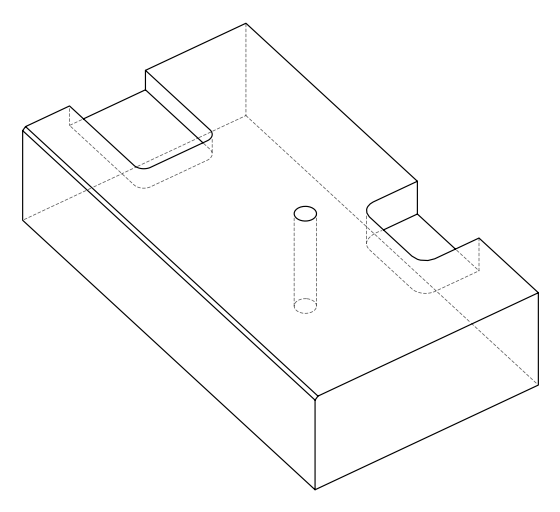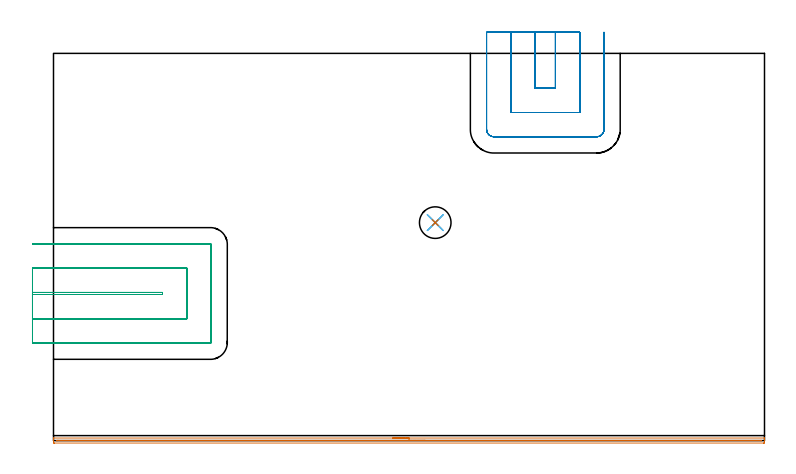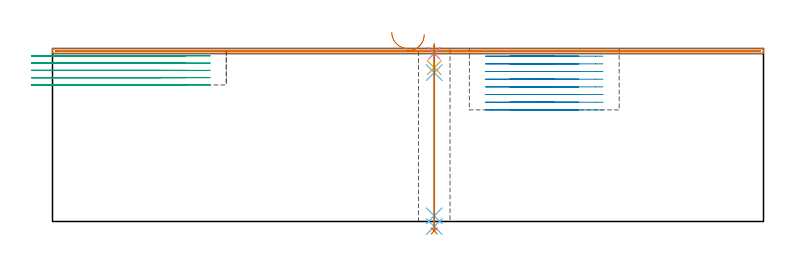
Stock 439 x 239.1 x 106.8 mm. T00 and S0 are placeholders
(PLAN: 7 operations, 5 tool changes, 26.1 min)
(1 AREA_MILL | FG_CHAMFER_SURFACE | UGT0205_001 | 7.16 min | 2109 mm3)
(2 MILL_SLOT | SLOT_PARTIAL_RECTANGULAR | UGT0201_094 | Follow Part, ap 5, ae 75% | 9.77 min | 212162 mm3)
(3 MILL_SLOT_1 | SLOT_PARTIAL_RECTANGULAR_1 | UGT0201_094 | Follow Part, ap 5, ae 75% | 8.1 min | 195248 mm3)
(4 SPOT_DRILL | STEP1HOLE | NXT0321_9005460120000 | 0.05 min | 185 mm3)
(5 DRILL_BLIND_HOLE_INTO_CENTER | STEP1HOLE | UGT0301_198 | 0.06 min | 385 mm3)
(6 GUN_DRILL_THROUGH_HOLE | STEP1HOLE | UGT0307_003 | 0.53 min | 3655 mm3)
(7 SPADE_DRILL_TO_ENLARGE_THROUGH_HOLE | STEP1HOLE | UGT0306_010 | 0.46 min | 27614 mm3)
(TOOL UGT0205_001 | Chamfer Mill 20 x 3 x 45 deg. | D20 FL50 Z2)
(TOOL UGT0201_094 | End mill 20 mm | D20 FL38 Z4)
(TOOL NXT0321_9005460120000 | NC Spot Drill, 142deg, 12mm, Carbide, Uncoated | D12 PA142 FL30 Z2)
(TOOL UGT0301_198 | Twist Drill 7.9 mm | D7.9 PA118 FL73 Z2)
(TOOL UGT0307_003 | Gun Drill 7 mm | D7 PA130 FL24 Z1)
(TOOL UGT0306_010 | Spade Drill 19.5mm | D19.5 PA132 FL10 Z2)
(OP 1 AREA_MILL)
G17 G21 G94 G90
T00 M6
G54
G17 G0 G90 X209.5 Y1.6 S1061 M3
G43 Z116.8 H0
G94 G1 X209.538 Z115.928 F250.
X209.652 Z115.063
X209.841 Z114.212
X210.103 Z113.38
X210.437 Z112.574
X210.84 Z111.8
X211.308 Z111.064
X211.84 Z110.372
X212.429 Z109.729
X213.072 Z109.139
X213.764 Z108.608
X214.5 Z108.14
X215.274 Z107.737
X216.08 Z107.403
X216.912 Z107.141
X217.763 Z106.952
X218.628 Z106.838
X219.5 Z106.8
X438.828
X438.99 Y1.597 Z106.788
X438.998 Y1.505 Z106.697
X439. Y1.408 Z106.607
Y1.151 Z106.35
Y0.484 Z105.678
Y-0.717 Z104.479
X438.996 Y-1.251 Z103.944
X438.99 Y-1.493 Z103.701
X438.636 Y-1.498 Z103.7
X438.381 Y-1.5
X0.619
X0.363 Y-1.498
X0.01 Y-1.493 Z103.701
X0. Y-1.251 Z103.943
Y-0.717 Z104.48
Y-0.384 Z104.812
Y0.15 Z105.346
Y0.484 Z105.678
Y1.151 Z106.35
Y1.408 Z106.607
X0.002 Y1.505 Z106.697
X0.01 Y1.597 Z106.788
X0.172 Y1.6 Z106.8
X219.5
Y0.186 Z105.386
X436.595 Y0.185 Z105.385
X436.903 Y0.184 Z105.384
X436.962 Y0.181 Z105.381
X436.986 Y0.179 Z105.379
X436.99 Y0.168 Z105.368
X436.997 Y0.093 Z105.293
X436.992 Y-0.057 Z105.143
X436.99 Y-0.077 Z105.123
X436.961 Y-0.08 Z105.12
X436.874 Y-0.082 Z105.118
X436.595 Y-0.085 Z105.115
X2.405
X2.097 Y-0.084 Z105.116
X2.038 Y-0.081 Z105.119
X2.014 Y-0.079 Z105.121
X2.01 Y-0.068 Z105.132
X2.006 Y0.004 Z105.204
X2.02 Y0.179 Z105.379
X2.202 Y0.182 Z105.382
X2.405 Y0.184 Z105.384
X2.712 Y0.185 Z105.385
X2.992 Y0.186 Z105.386
X219.5
X220.372 Z105.424
X221.236 Z105.538
X222.088 Z105.726
X222.92 Z105.989
X223.726 Z106.323
X224.5 Z106.725
X225.236 Z107.194
X225.928 Z107.725
X226.571 Z108.315
X227.16 Z108.958
X227.691 Z109.65
X228.16 Z110.386
X228.563 Z111.16
X228.897 Z111.965
X229.159 Z112.797
X229.348 Z113.649
X229.462 Z114.514
X229.5 Z115.386
G0 Z116.8
M5
M2
(OP 2 MILL_SLOT)
G17 G21 G94 G90
T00 M6
G54
G17 G0 G90 X297.4 Y252.1 S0 M3
G43 Z116.8 H0
Z102.062
G94 G1 Y249.1 F250.
Y217.6 F500.
X309.9
Y249.1
Y252.1 F250.
X282.4
Y249.1
Y202.6 F500.
X324.9
Y249.1
Y252.1 F250.
X267.4
Y249.1
Y192.2 F500.
G3 X272. Y187.6 R4.6
G1 X335.3
G3 X339.9 Y192.2 R4.6
G1 Y249.1
Y252.1 F250.
G0 X297.4 Z97.325
G1 Y249.1
Y217.6 F500.
X309.9
Y249.1
Y252.1 F250.
X282.4
Y249.1
Y202.6 F500.
X324.9
Y249.1
Y252.1 F250.
X267.4
Y249.1
Y192.2 F500.
G3 X272. Y187.6 R4.6
G1 X335.3
G3 X339.9 Y192.2 R4.6
G1 Y249.1
Y252.1 F250.
G0 X297.4 Z92.587
G1 Y249.1
Y217.6 F500.
X309.9
Y249.1
Y252.1 F250.
X282.4
Y249.1
Y202.6 F500.
X324.9
Y249.1
Y252.1 F250.
X267.4
Y249.1
Y192.2 F500.
G3 X272. Y187.6 R4.6
G1 X335.3
G3 X339.9 Y192.2 R4.6
G1 Y249.1
Y252.1 F250.
G0 X297.4 Z87.85
G1 Y249.1
Y217.6 F500.
X309.9
Y249.1
Y252.1 F250.
X282.4
Y249.1
Y202.6 F500.
X324.9
Y249.1
Y252.1 F250.
X267.4
Y249.1
Y192.2 F500.
G3 X272. Y187.6 R4.6
G1 X335.3
G3 X339.9 Y192.2 R4.6
G1 Y249.1
Y252.1 F250.
G0 X297.4 Z83.112
G1 Y249.1
Y217.6 F500.
X309.9
Y249.1
Y252.1 F250.
X282.4
Y249.1
Y202.6 F500.
X324.9
Y249.1
Y252.1 F250.
X267.4
Y249.1
Y192.2 F500.
G3 X272. Y187.6 R4.6
G1 X335.3
G3 X339.9 Y192.2 R4.6
G1 Y249.1
Y252.1 F250.
G0 X297.4 Z78.375
G1 Y249.1
Y217.6 F500.
X309.9
Y249.1
Y252.1 F250.
X282.4
Y249.1
Y202.6 F500.
X324.9
Y249.1
Y252.1 F250.
X267.4
Y249.1
Y192.2 F500.
G3 X272. Y187.6 R4.6
G1 X335.3
G3 X339.9 Y192.2 R4.6
G1 Y249.1
Y252.1 F250.
G0 X297.4 Z73.637
G1 Y249.1
Y217.6 F500.
X309.9
Y249.1
Y252.1 F250.
X282.4
Y249.1
Y202.6 F500.
X324.9
Y249.1
Y252.1 F250.
X267.4
Y249.1
Y192.2 F500.
G3 X272. Y187.6 R4.6
G1 X335.3
G3 X339.9 Y192.2 R4.6
G1 Y249.1
Y252.1 F250.
G0 X297.4 Z68.9
G1 Y249.1
Y217.6 F500.
X309.9
Y249.1
Y252.1 F250.
X282.4
Y249.1
Y202.6 F500.
X324.9
Y249.1
Y252.1 F250.
X267.4
Y249.1
Y192.2 F500.
G3 X272. Y187.6 R4.6
G1 X335.3
G3 X339.9 Y192.2 R4.6
G1 Y249.1
Y252.1 F250.
G0 Z116.8
M5
M2
(OP 3 MILL_SLOT_1)
G17 G21 G94 G90
T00 M6
G54
G17 G0 G90 X-13. Y90.2 S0 M3
G43 Z116.8 H0
Z102.3
G94 G1 X-10. F250.
X67.3 F500.
Y91.5
X-10.
X-13. F250.
Y75.2
X-10.
X82.3 F500.
Y106.5
X-10.
X-13. F250.
Y60.2
X-10.
X96.9 F500.
G3 X97.3 Y60.6 R0.4
G1 Y121.1
G3 X96.9 Y121.5 R0.4
G1 X-10.
X-13. F250.
G0 Y90.2 Z97.8
G1 X-10.
X67.3 F500.
Y91.5
X-10.
X-13. F250.
Y75.2
X-10.
X82.3 F500.
Y106.5
X-10.
X-13. F250.
Y60.2
X-10.
X96.9 F500.
G3 X97.3 Y60.6 R0.4
G1 Y121.1
G3 X96.9 Y121.5 R0.4
G1 X-10.
X-13. F250.
G0 Y90.2 Z93.3
G1 X-10.
X67.3 F500.
Y91.5
X-10.
X-13. F250.
Y75.2
X-10.
X82.3 F500.
Y106.5
X-10.
X-13. F250.
Y60.2
X-10.
X96.9 F500.
G3 X97.3 Y60.6 R0.4
G1 Y121.1
G3 X96.9 Y121.5 R0.4
G1 X-10.
X-13. F250.
G0 Y90.2 Z88.8
G1 X-10.
X67.3 F500.
Y91.5
X-10.
X-13. F250.
Y75.2
X-10.
X82.3 F500.
Y106.5
X-10.
X-13. F250.
Y60.2
X-10.
X96.9 F500.
G3 X97.3 Y60.6 R0.4
G1 Y121.1
G3 X96.9 Y121.5 R0.4
G1 X-10.
X-13. F250.
G0 Y90.2 Z84.3
G1 X-10.
X67.3 F500.
Y91.5
X-10.
X-13. F250.
Y75.2
X-10.
X82.3 F500.
Y106.5
X-10.
X-13. F250.
Y60.2
X-10.
X96.9 F500.
G3 X97.3 Y60.6 R0.4
G1 Y121.1
G3 X96.9 Y121.5 R0.4
G1 X-10.
X-13. F250.
G0 Z116.8
M5
M2
(OP 4 SPOT_DRILL)
G17 G21 G94 G90
T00 M6
G54
G17 G0 G90 X235.7 Y134.6 S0 M3
G43 Z116.8 H0
G94 G81 G98 Z103.8 F250. R109.8
G80
M5
M2
(OP 5 DRILL_BLIND_HOLE_INTO_CENTER)
G17 G21 G94 G90
T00 M6
G54
G17 G0 G90 X235.7 Y134.6 S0 M3
G43 Z116.8 H0
G94 G81 G98 Z94.95 F250. R108.8
G80
M5
M2
(OP 6 GUN_DRILL_THROUGH_HOLE)
G17 G21 G94 G90
T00 M6
G54
G17 G0 G90 X235.7 Y134.6 M8
G43 Z116.8 H0
Z107.396
S716 M3
G94 G1 Z91.921 F125. M26
G4 X.084
Z3.5 F250.
G4 X.084
Z-3.132 F125.
G4 X.084
M5
M9
G0 Z107.396
Z116.8
M2
(OP 7 SPADE_DRILL_TO_ENLARGE_THROUGH_HOLE)
G17 G21 G94 G90
T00 M6
G54
G17 G0 G90 X235.7 Y134.6 S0 M3
G43 Z116.8 H0
G94 G73 G98 Z-5.841 F250. Q18.773 R108.8
G80
M5
M2
